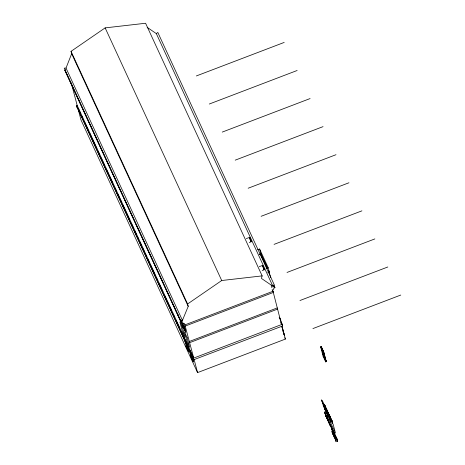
<?xml version="1.0" encoding="UTF-8"?>
<svg xmlns="http://www.w3.org/2000/svg" width="465" height="465" viewBox="0 0 465 465"><rect width="100%" height="100%" fill="white"/><g stroke="black" fill="none" stroke-linecap="round" stroke-linejoin="round"><path stroke-width="0.7" d="M326.883 417.192L326.308 416.047M329.325 415.727L329.354 415.315L329.668 415.925M329.981 417.593L329.325 415.303M185.407 331.411L185.663 331.551M336.619 439.251L335.561 436.362L335.87 436.652M182.117 322.983L181.53 323.204L181.431 322.826L188.22 306.348L71.662 53.713L71.035 51.342L105.148 27.883L145.586 23.25L262.15 275.885L261.423 278.407L273.978 286.981L274.838 287.178L274.937 287.556L273.815 288.195L273.966 288.765L273.403 289.085A0.942 0.581 -24.8 0 1 272.676 289.986L280.331 319.798L280.755 319.908L279.366 317.194M328.784 421.284L328.435 420.813L329.621 424.15L328.703 421.273M328.081 412.618L327.279 411.141L327.749 412.821M334.713 435.298L334.928 435.089L335.05 435.85L335.3 435.438L334.166 433.165M334.98 435.879C335.509 435.757 336.689 440.332 335.05 435.664M331.621 420.383L331.301 419.849L332.615 423.307L332.423 422.452M66.018 68.064L64.24 68.157L180.804 320.792L182.576 320.699L66.018 68.064L71.662 53.713M177.74 314.288C176.973 314.108 178.362 314.52 178.386 315.962M182.402 324.39L185.535 331.051M336.178 438.228C338.782 443.854 333.992 432.276 336.619 438.745M280.546 320.542L282.371 324.5L282.673 325.64L282.307 326.093L193.626 359.782L76.504 105.95L76.341 106.2L77.178 105.433L71.279 82.95M181.53 323.204L64.972 70.575L65.478 69.436M184.349 338.898L185.564 341.316M281.947 327.354L282.825 329.301L285.394 339.084L197.555 372.61L80.991 119.976L78.498 110.484M188.575 351.691L188.964 351.325L188.598 351.761L186.029 346.204L186.401 345.762L189.017 351.499M193.237 361.793L193.626 361.427L193.26 361.869L190.691 356.306L191.063 355.87M156.321 33.602L157.821 32.445L274.379 285.08L272.885 286.237L156.321 33.602L147.155 27.342M188.22 306.348L187.598 303.976L221.712 280.517L262.15 275.885M182.902 324.791L182.164 322.89M185.494 330.4L183.332 323.082M186.012 346.134L186.424 345.861M190.673 356.237L191.086 355.969L193.678 361.607M250.31 238.754L249.629 237.336L249.664 237.853M250.844 240.638L250.891 241.318M249.275 242.492L251.303 241.707L250.681 239.69M263.452 267.282L262.58 265.41L262.742 266.346M263.928 269.491L263.893 269.061M262.225 270.56L264.254 269.776L264.044 269.008M332.022 420.819L332.179 421.79L330.993 418.599L331.685 419.959M185.628 331.33L185.721 332.074L182.042 324.529L185.355 331.702L185.518 331.045L185.669 331.4M64.972 70.575L65.553 70.349M193.626 359.782L77.021 107.008M196.358 75.946L284.196 42.425M209.308 104.021L297.147 70.494M222.258 132.089L310.097 98.563M235.209 160.158L323.053 126.637M248.159 188.232L336.003 154.706M261.115 216.301L348.953 182.774M246.322 238.597L249.629 237.336M257.598 249.786L259.598 249.025L268.142 267.549L269.392 272.321L268.061 272.827M274.065 244.369L361.904 210.848M259.517 254.303L260.842 253.774L259.598 249.025M259.447 254.46L260.755 253.966L267.387 268.346M259.278 266.672L262.58 265.41M266.149 268.317L268.142 267.549M267.892 272.763L269.194 272.263L269.311 272.693M287.015 272.444L374.854 238.917M177.828 314.549L177.531 314.346M181.048 321.46L180.693 321.594L180.856 320.937L181.007 321.292M180.966 321.222L181.059 321.972L180.85 321.286M182.17 323.169L182.751 322.948L182.902 323.518L183.512 323.39A0.942 0.581 -24.8 0 0 184.541 323.623L193.736 358.067L192.859 358.643L193.364 359.724M182.414 324.367C181.53 324.494 183.03 324.053 182.687 325.308M182.199 324.454L182.518 324.709M182.553 324.814L185.797 332.045M185.024 324.849L272.862 291.322M185.332 326.035L273.176 292.508M189.383 341.461L277.221 307.935M299.966 300.512L387.81 266.986M189.691 342.647L277.535 309.12M186.506 345.937L186.796 345.826M280.587 319.833L281.581 324.541L282.371 324.5M191.167 356.045L191.464 355.934M281.581 324.541L193.736 358.067L77.161 105.386M312.916 328.581L400.76 295.054M323.756 352.133L326.291 361.66L325.709 361.88L323.117 356.266L320.629 346.774L321.21 346.553L323.803 352.168L323.03 352.389M326.157 361.293L324.367 355.376L321.89 349.918L321.344 346.913M321.937 348.192L324.524 355.051M322.053 349.616L322.489 349.384L325.709 361.88M322.175 350.069L323.53 356.155L324.89 358.544M322.861 350.808L321.501 348.419M323.204 350.941L324.146 353.632L323.71 353.859M322.989 351.087L323.931 353.714M323.094 352.621L323.599 352.435M323.117 356.266L323.704 356.045L326.291 361.66M323.53 356.155L321.21 346.553M325.942 361.381L324.797 358.91L322.559 349.511M324.605 405.8L325.512 407.753L325.273 407.573M324.919 405.835L324.14 404.283M325.384 406.666C324.808 404.777 326.291 409.258 325.599 407.131M325.268 406.544L325.186 406.236M325.663 408.096L325.773 408.502L325.169 406.143M325.605 407.468L325.825 407.759M325.948 407.881L326.453 410.124L327.087 410.979M325.669 408.421L326.093 409.101L325.587 408.125M327.139 411.258C325.517 405.986 328.627 414.617 326.831 410.932M326.453 410.124L327.093 411.194M326.93 410.02L326.639 409.578M326.79 410.607L326.593 410.304L327.284 411.734M326.023 416.262L324.582 412.031L326.093 416.233L325.756 414.954M324.797 412.49L325.244 413.641M325.134 413.478L325.413 413.978M328.79 414.978L333.219 424.58L335.474 433.171L331.045 423.569L328.226 412.821C326.401 409.456 329.197 416.059 328.087 413.681M328.284 413.495L325.07 406.532L326.168 410.711L329.377 417.669L328.226 412.821M328.174 412.99L327.947 412.368L328.15 412.85M328.697 413.612C327.935 411.92 329.569 416.169 328.842 414.164M328.43 413.269L329.046 415.28M325.506 414.885L325.674 415.524M325.599 415.553L325.825 415.844M328.633 414.03L328.412 413.176M328.848 414.495L329.458 415.315M329.144 415.791L328.813 415.419M329.499 415.408L329.9 416.274M326.976 417.971L327.581 419.796L326.535 416.611L326.837 417.587M329.894 416.559L329.546 415.867L330.598 419.052L329.493 416.012L329.784 415.844M329.342 416.134L328.924 414.472M326.616 417.291L327.191 418.279M327.157 418.616L326.744 417.779L327.43 419.064M326.971 418.337L326.686 417.901L327.348 418.796M327.284 419.029L326.837 418.14L327.656 419.767M326.808 417.332L327.616 419.023M330.191 416.907L331.208 420.43L330.191 416.907L330.481 417.343M328.441 421.709L327.221 418.099L328.441 421.709L327.72 419.006M330.08 417.308L330.371 417.75L329.929 416.855M327.069 418.052L327.284 418.523L327.296 418.07M330.359 418.052L329.627 416.547L330.365 418.459M327.813 419.68L327.221 418.099M328.168 419.802L328.511 420.79M328.226 421.244L328.511 421.679M332.132 421.575L331.458 420.517L332.254 421.761M328.97 422.859L328.831 422.365L329.691 424.121M331.685 420.686L332.045 421.151L331.243 419.372M330.406 425.783C328.645 421.302 332.336 430.625 329.761 423.906M331.283 419.901L332.649 423.26L332.632 422.912M330.882 426.056L334.039 434.996L332.359 431.346L330.76 425.574M330.615 425.661L329.854 423.993L330.423 425.312M330.696 425.8L330.667 425.376M330.621 426.004L329.784 423.999M331.092 426.312L331.888 428.986M331.865 427.998L332.905 431.386L332.399 429.149M331.964 428.672C330.446 424.004 333.905 435.257 332.08 428.457M333.097 430.84L333.824 433.124L333.765 432.735M332.615 429.608L333.521 432.549L333.545 432.241M333.12 431.543L333.521 432.549M333.853 432.061C333.149 430.491 334.492 434.031 334.149 432.938M333.585 431.718L334.114 433.706M333.667 432.026L333.789 432.479M333.998 432.613L334.509 433.717M334.23 434.269L334.498 434.583L334.079 432.921M335.038 434.862L335.3 435.438M335.678 436.955L335.631 436.339M335.579 437.181L336.619 439.117M335.794 437.356L335.928 437.786M336.677 438.373L337.189 439.716M336.782 438.774L336.701 438.472M336.59 438.931L336.544 439.146M337.311 440.477L336.625 438.495M337.113 439.361L337.607 441.332M337.555 441.273L337.102 440.355L337.358 440.704M324.739 406.154L325.285 407.2M282.825 329.301L282.017 326.203M187.447 346.454L188.871 351.557L186.192 345.919L184.884 340.932M189.79 351.959L190.853 356.027L193.533 361.66L192.376 357.573M332.016 421.133L331.231 419.878M331.94 421.162L331.278 419.413M327.842 412.118L327.587 411.647L328.377 414.071L327.401 411.089M329.342 423.528L328.778 421.592M335.585 436.339L336.242 437.484M330.836 426.841L329.627 423.696M334.498 434.583L334.149 434.089M334.37 434.554L333.638 431.596M251.036 241.259L250.85 240.155M251.257 241.73L250.914 241.044M264.207 269.805L263.864 269.113M329.476 415.896L330.156 417.279M329.086 415.501L328.906 415.129L328.993 415.501M325.227 413.833L326.32 416.814L325.529 415.292M326.459 416.64L326.75 417.006M333.591 432.52L333.027 431.195M327.325 411.118L327.895 412.345M329.278 415.344L330.301 417.779M326.389 416.134L326.308 416.471M327.581 419.796L327.337 419.337M330.755 426.719L329.691 423.382L329.714 424.028M324.564 405.317L324.506 405.747M324.39 405.178L324.965 406.079L324.657 405.654M325.471 407.759L324.43 405.16M330.441 418.32L329.935 417.297M327.354 419.203L327.191 418.895M262.928 266.096L262.679 265.8L262.748 266.207M262.783 266.154L262.533 265.858L262.603 266.259M324.465 404.974L325.233 406.706M330.83 426.69L330.539 426.277M326.041 416.192L325.738 415.512M328.627 421.296L329.633 424.109M329.29 416.076L328.912 415.454M249.978 238.028L250.135 238.353M250.815 240.957L251.007 241.347M326.517 416.716L327.145 418.029M334.103 433.857L333.986 433.607M337.259 440.698L337.102 440.355M324.64 405.16L324.215 404.259L325.163 406.736M326.384 416.291L327.36 418.494M330.592 425.405L330.853 425.783M330.731 426.504L329.825 424.429M322.507 349.709L323.861 353.9M323.094 350.982L324.413 355.097M321.129 347L321.896 348.105L324.797 358.91M321.611 348.378L322.768 350.918M322.879 351.133L324.035 353.673M320.629 346.774L324.605 355.307M324.035 356.69L324.948 358.701M325 358.811L326.215 361.45M267.323 267.828L260.842 253.774L267.451 268.299M268.503 270.38L269.386 272.298M268.508 270.403L270.781 277.599M261.167 255.047L264.184 261.58M264.783 262.888L266.898 267.462M260.65 254.105L267.206 268.311M273.926 285.196L274.937 287.556M273.065 285.004L273.978 286.981M272.112 289.649L273.089 291.863M272.345 290.334L272.949 291.654M325.111 406.265L325.39 406.997M332.347 422.476L332.562 422.941M324.582 412.031L324.872 412.467M328.244 419.773L327.953 419.337L328.755 422.394M333.568 431.625L333.783 432.148M331.876 428.329L331.446 427.062L332.01 428.486M335.753 436.926L336.904 439.233M332.981 431.357L333.196 431.822M334.783 435.269L335.05 435.85M279.18 317.281L280.784 320.594M281.453 323.001L282.673 325.64M281.883 324.547L282.488 325.866M280.651 322.518L281.569 324.494M281.964 326.953L282.563 328.284M282.499 328.988L283.069 330.226M282.482 329.389L283.359 331.336M283.034 331.022L283.627 332.353M283.016 331.423L283.871 333.277M283.325 332.138L283.894 333.37M283.284 332.44L284.138 334.294M283.551 333.068L284.162 334.387M283.842 334.161L284.475 335.573M284.783 337.764L285.394 339.084M105.148 27.883L221.712 280.517M71.035 51.342L187.598 303.976M181.431 320.751L182.042 322.071M183.187 325.413L185.43 330.249M178.949 317.182L181.129 321.943M64.868 70.192L181.431 322.826M182.268 324.739L185.483 331.696M78.219 108.415L80.044 112.373M81.567 115.669L82.787 118.308M84.305 121.609L86.438 126.224M87.048 127.544L87.961 129.526M89.478 132.821L91.611 137.437M92.221 138.756L96.784 148.655M98.307 151.95L99.522 154.589M101.045 157.885L103.178 162.506M103.782 163.825L104.695 165.802M106.218 169.103L108.351 173.718M108.961 175.038L112.611 182.954M115.047 188.226L116.262 190.865M117.784 194.167L119.912 198.782M120.522 200.101L121.435 202.083M122.958 205.379L125.091 209.994M125.695 211.313L129.351 219.23M131.781 224.508L133.002 227.147M134.525 230.442L136.652 235.063M137.262 236.383L138.175 238.359M139.698 241.661L141.825 246.276M142.435 247.595L144.569 252.21M145.173 253.53L146.086 255.512M147.608 258.807L149.742 263.423M150.346 264.742L154.915 274.641M156.438 277.936L157.652 280.575M159.175 283.871L161.303 288.492M161.913 289.811L162.826 291.788M164.348 295.089L166.476 299.704M167.086 301.024L171.655 310.916M173.172 314.218L174.392 316.857M175.915 320.152L178.043 324.768M178.653 326.087L179.566 328.069M181.088 331.365L183.216 335.98M183.826 337.299L188.389 347.198M189.912 350.494L191.132 353.133M189.36 349.552L190.226 351.424M130.276 221.979L130.88 223.299M186.866 346.442L187.628 348.087M192.545 358.753L193.306 360.392M337.416 440.989L337.253 440.622M329.662 416.489L330.458 418.407M325.86 416.123L326.25 416.843L325.448 414.251L325.547 414.611M263.021 266.183L263.678 267.788M262.94 266.48L263.3 267.334M325.064 406.817L324.68 405.771M249.984 238.406L250.705 240.213M330.824 426.056L331.185 426.986M336.491 438.867L336.16 438.047M329.307 423.29L328.877 422.191M324.669 405.428L324.843 405.864M263.341 267.933L263.527 268.386M263.33 267.997L263.556 268.543M250.286 238.597L250.496 239.208M250.391 239.859L250.577 240.318M329.825 416.477L330.022 416.954M330.778 425.812L331.097 426.643M328.924 422.557L329.458 423.412M330.301 425.394L330.731 426.295L330.696 425.975M336.131 437.542L336.259 437.879M327.244 418.61L327.447 419.151M250.507 239.144L250.728 239.719M327.872 412.397L327.982 412.688M328.918 421.918L329.307 423.121M333.045 431.572L333.748 433.153L333.167 430.811M331.644 420.93L332.399 422.621L331.557 420.645M336.003 437.757L336.846 439.826L336.782 439.018M327.005 417.698L327.284 418.523M331.836 427.992L331.946 428.3M263.632 267.759L263.882 268.352M263.486 267.817L263.795 268.706M262.911 266.858L263.109 267.422M249.955 238.789L250.205 239.382M249.891 238.969L250.06 239.44M334.236 433.136L334.858 435.112M335.846 437.757L335.096 435.641L335.654 437.152M336.334 437.856L336.503 438.611L336.462 438.216M263.8 268.229L264.05 268.863M249.903 238.487L250.042 238.911M330.255 417.361L330.371 417.75M263.94 268.654L264.172 269.287M326.046 361.334L324.471 355.336L322.001 349.872L321.239 346.954L322.553 351.069M323.14 352.342L321.827 348.233L322.594 351.151M323.204 352.58L324.779 358.585M322.065 350.11L323.64 356.114M336.753 438.344L337.538 441.361M330.266 416.878L331.208 420.43M329.575 415.379L329.825 416.303M329.133 414.431L329.383 415.344M328.482 413.147L329.267 416.163M329.255 417.529L330.476 422.179L328.22 417.297L327 412.647M326.715 409.549L327.238 411.496M326.157 408.346L326.5 409.956M326.668 410.281L326.668 410.589M325.68 407.439L326.023 409.13M325.238 406.114L326.006 409.002M327.645 419.029L327.726 419.337M326.692 417.262L326.744 417.779M326.686 417.901L326.308 416.105M271.235 285.109L271.932 287.765M265.625 264.353L265.992 265.73M264.852 262.667L265.393 264.736M260.755 253.966L260.865 254.39M194.172 359.73L197.555 372.61M185.587 331.58L185.721 332.074M183.803 326.128L184.157 327.494M76.504 105.95L76.806 107.09M324.925 406.294L322.257 400.51L323.535 405.399L326.203 411.182L324.925 406.294M322.512 402.295L321.402 399.883L322.989 404.102L322.512 402.295M324.634 408.177L323.082 404.817L325.093 409.932L324.634 408.177M326.976 413.153L324.907 408.659L325.843 412.223L327.912 416.71L326.976 413.153M332.545 432.962L331.841 431.444L332.905 434.339L332.545 432.962M334.027 436.153L332.888 433.682L334.515 438.001L334.027 436.153M335.515 439.332L334.196 436.466L336.149 441.75L335.515 439.332M182.489 327.552L179.903 321.937L182.39 331.429L184.983 337.044L182.489 327.552M187.151 337.654L184.564 332.039L187.052 341.531L189.644 347.146L187.151 337.654"/></g></svg>
